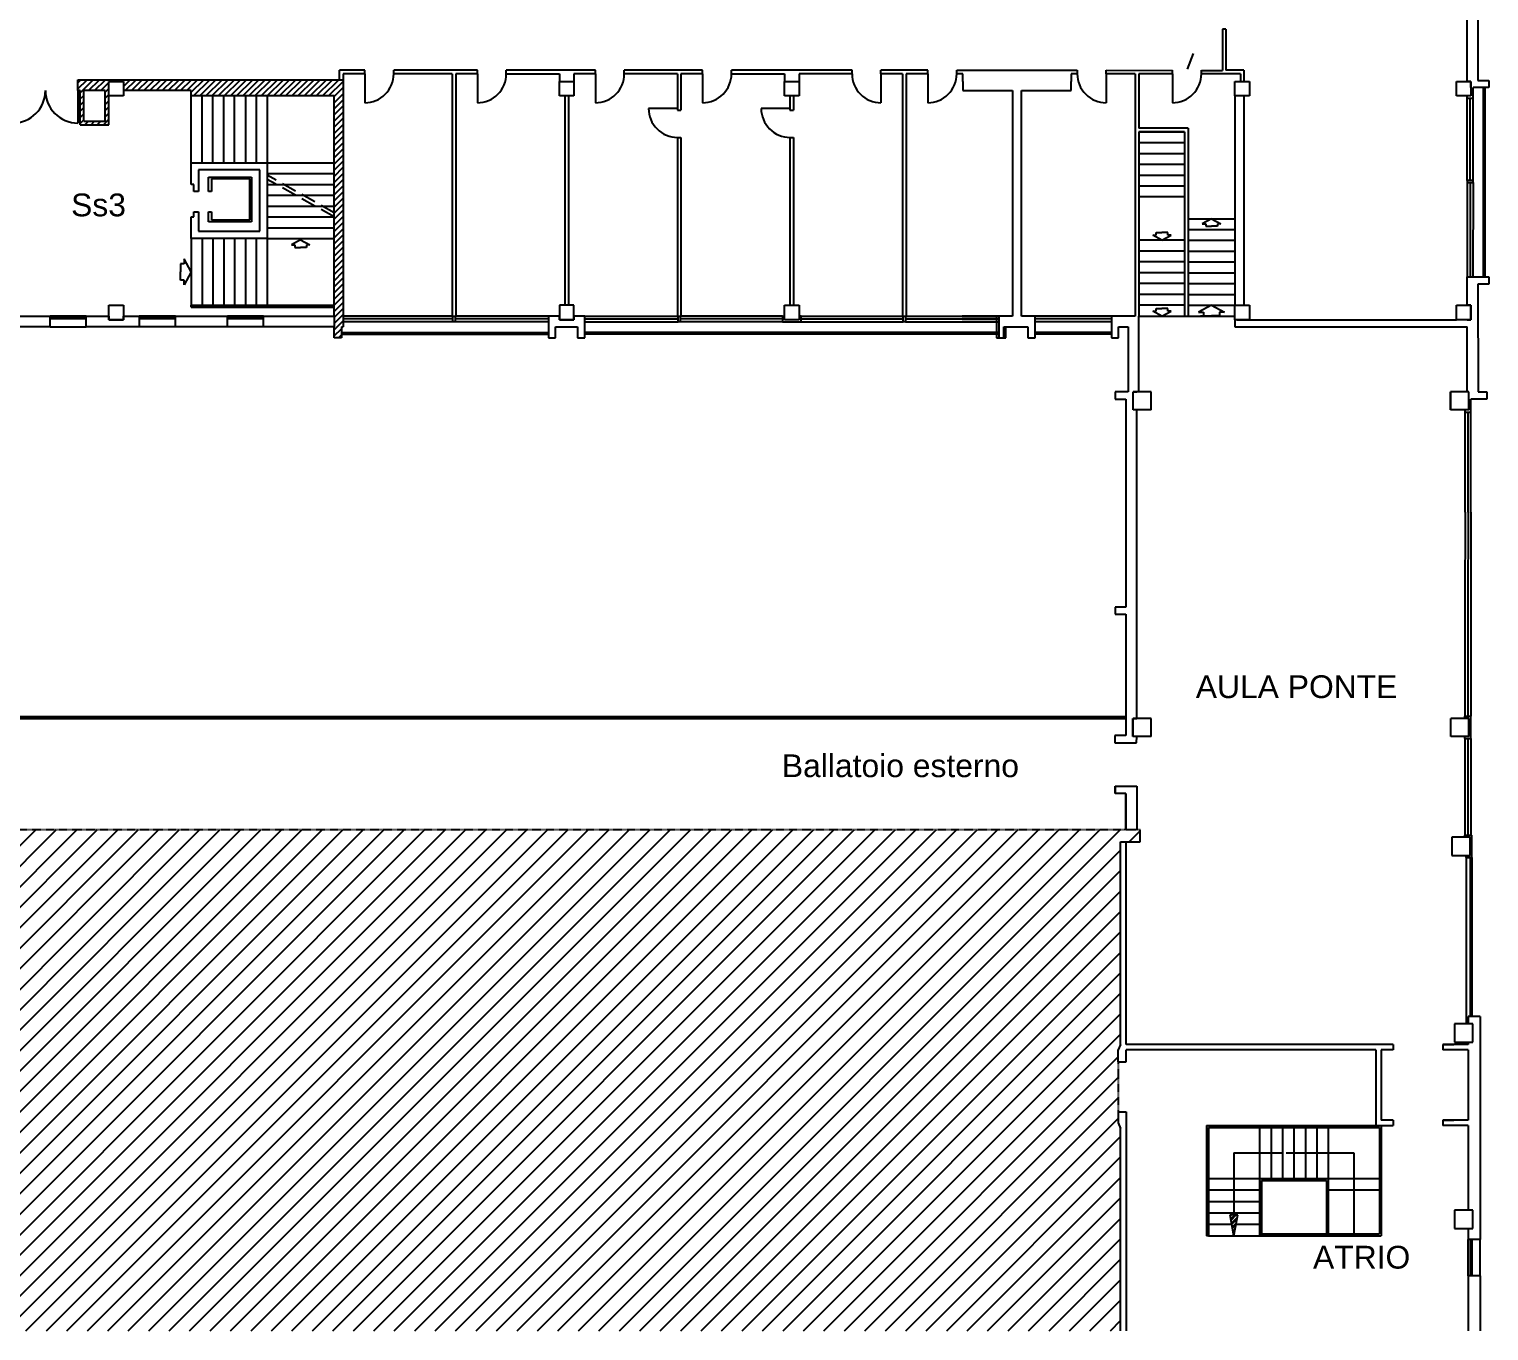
# Model space of a CAD drawing. Header units: millimetres. Extents: x 1723 to 2754, y 1557 to 2103.
# Drawn here: x 2433.2 to 2753.5, y 1576.3 to 1862 of the extents above; entities that cross this region are included whole.
import ezdxf

# ---------------------------------------------------------------- set-up
doc = ezdxf.new("R2010")
doc.units = ezdxf.units.MM
for name, pattern in [('CONTINUA', [0]), ('DASHED', [0.75, 0.5, -0.25]), ('TRATTEGGIATA2', [0.375, 0.25, -0.125])]:
    doc.linetypes.add(name, pattern=pattern)
for name, color, linetype in [('PROIEZIONI', 4, 'CONTINUA'), ('RETINI', 8, 'Continuous'), ('SEZIONI', 7, 'Continuous')]:
    doc.layers.add(name, color=color, linetype=linetype)
doc.styles.add('Arial', font='Arial.ttf')

# ---------------------------------------------------------------- blocks, each defined once
blk = doc.blocks.new('*X7')
at = {"color": 0}
for p, q in [((171475, 81142, 2900), (171502, 81169, 2900)), ((171488, 81067, 2900), (171590, 81169, 2900)), ((171495, 81029, 2900), (171634, 81169, 2900)), ((171508, 80954, 2900), (171663, 81109, 2900)), ((171515, 80917, 2900), (171653, 81055, 2900)), ((171528, 80841, 2900), (171633, 80947, 2900)), ((171534, 80804, 2900), (171623, 80893, 2900)), ((171548, 80729, 2900), (171604, 80785, 2900)), ((171554, 80691, 2900), (171594, 80731, 2900)), ((171567, 80616, 2900), (171574, 80622, 2900))]:
    blk.add_line(p, q, dxfattribs=at)

msp = doc.modelspace()

# ---------------------------------------------------------------- hatches: boundary and pattern name
at = {"layer": 'RETINI', "true_color": 0x9e004f}
h = msp.add_hatch(dxfattribs=at)
h.set_pattern_fill('ANSI31', color=234, scale=0.3)
h.set_pattern_definition([(45, (-291770.3688, 426021.0216), (-0.673519209, 0.673519209), [])])
h.paths.add_polyline_path([(2502.11, 1850.93), (2501.32, 1850.93), (2443.9, 1850.93), (2443.9, 1848.55), (2444.37, 1848.55), (2444.37, 1841.03), (2450.71, 1841.03), (2450.71, 1848.55), (2450.71, 1850.53), (2453.87, 1850.53), (2453.87, 1848.55), (2468.78, 1848.55), (2468.78, 1847.36), (2500.13, 1847.36), (2500.13, 1799.05), (2500.13, 1796.67), (2500.13, 1794.29), (2501.71, 1794.29), (2501.71, 1796.67), (2502.11, 1796.67), (2502.11, 1798.26)])
h.paths.add_polyline_path([(2449.91, 1841.82), (2445.16, 1841.82), (2445.16, 1848.55), (2449.91, 1848.55)], flags=16)
h.paths.add_polyline_path([(2429.16, 1848.55), (2429.64, 1848.55), (2429.64, 1850.93), (2427.98, 1850.93), (2427.18, 1850.93), (2427.18, 1799.05), (2427.98, 1799.05), (2427.98, 1841.03), (2429.16, 1841.03)])
at = {"layer": 'RETINI'}
h = msp.add_hatch(dxfattribs=at)
h.set_pattern_fill('ANSI31', color=256)
h.set_pattern_definition([(45, (-299990.0195, 428718.8004), (-2.24506403, 2.24506403), [])])
h.paths.add_polyline_path([(1723.19, 1686.26), (1723.19, 1576.33), (2672.71, 1576.33), (2672.71, 1620.75), (2672.21, 1621.95), (2672.21, 1624.41), (2672.21, 1635.35), (2672.21, 1638), (2672.71, 1639.2), (2672.71, 1683.69), (2676.97, 1683.69), (2676.97, 1686.26)])

# ---------------------------------------------------------------- linework, layer by layer
at = {"layer": 'PROIEZIONI'}
for p, q in [((2687.37, 1853.22), (2688.68, 1856.66)), ((2506.86, 1852.2), (2506.86, 1845.86)), ((2531.57, 1852.2), (2531.57, 1845.86)), ((2557.47, 1852.2), (2557.47, 1845.86)), ((2580.99, 1852.2), (2580.99, 1845.86)), ((2620.12, 1852.2), (2620.12, 1845.86)), ((2630.41, 1852.2), (2630.41, 1845.86)), ((2669.54, 1852.2), (2669.54, 1845.86)), ((2684.1, 1852.2), (2684.1, 1845.86)), ((2443.9, 1848.55), (2443.9, 1841.42)), ((2575.45, 1844.59), (2569.11, 1844.59)), ((2600.16, 1844.59), (2593.82, 1844.59)), ((2645.5, 1799.05), (2637.91, 1799.05)), ((2645.5, 1798.41), (2637.91, 1798.41)), ((2645.5, 1797.78), (2637.91, 1797.78)), ((2645.5, 1795.44), (2637.91, 1795.44)), ((2645.5, 1795.09), (2637.91, 1795.09)), ((2364.48, 1710.73), (2673.85, 1710.73)), ((2364.89, 1711.13), (2673.85, 1711.13)), ((2691.57, 1621.39), (2732.5, 1621.39)), ((2691.57, 1621.39), (2691.57, 1597.2)), ((2691.97, 1620.99), (2729.52, 1620.99)), ((2691.97, 1620.99), (2691.97, 1597.2)), ((2703.2, 1620.99), (2703.2, 1609.75)), ((2705.73, 1620.99), (2705.73, 1612.57)), ((2708.24, 1620.99), (2708.24, 1615.38)), ((2710.75, 1620.99), (2710.75, 1618.18)), ((2713.26, 1620.99), (2713.26, 1609.75)), ((2715.78, 1620.99), (2715.78, 1609.75)), ((2718.29, 1620.99), (2718.29, 1597.6)), ((2729.52, 1620.99), (2729.52, 1597.6)), ((2729.92, 1621.39), (2729.92, 1597.2)), ((2710.75, 1618.18), (2710.75, 1609.75)), ((2708.24, 1615.38), (2708.24, 1609.75)), ((2705.73, 1612.57), (2705.73, 1609.75)), ((2691.97, 1609.75), (2703.2, 1609.75)), ((2703.2, 1609.75), (2729.52, 1609.75)), ((2703.2, 1609.75), (2703.2, 1597.6)), ((2703.6, 1609.35), (2717.89, 1609.35)), ((2703.6, 1609.35), (2703.6, 1597.6)), ((2717.89, 1609.35), (2717.89, 1597.6)), ((2691.97, 1607.24), (2703.2, 1607.24)), ((2718.29, 1607.24), (2729.52, 1607.24)), ((2691.97, 1604.73), (2703.2, 1604.73)), ((2691.97, 1602.22), (2703.2, 1602.22)), ((2698.42, 1601.76), (2696.79, 1601.76)), ((2697.59, 1597.2), (2696.79, 1601.76)), ((2697.59, 1597.2), (2698.42, 1601.76)), ((2691.97, 1599.71), (2697.15, 1599.71)), ((2698.05, 1599.71), (2703.2, 1599.71)), ((2691.97, 1597.2), (2691.57, 1597.2)), ((2691.97, 1597.2), (2703.2, 1597.2)), ((2703.2, 1597.6), (2729.52, 1597.6)), ((2703.2, 1597.6), (2703.2, 1597.2)), ((2703.2, 1597.2), (2729.92, 1597.2)), ((2749.02, 1588.37), (2749.02, 1596.39)), ((2749.42, 1596.39), (2749.42, 1588.37)), ((2749.82, 1596.39), (2749.82, 1588.37)), ((2751.59, 1588.37), (2751.59, 1596.39))]:
    msp.add_line(p, q, dxfattribs=at)
at = {"layer": 'PROIEZIONI', "ltscale": 0.5}
for p, q in [((2752.37, 1807.63), (2752.37, 1849.19)), ((2752.72, 1807.63), (2752.72, 1849.19)), ((2468.78, 1832.71), (2468.78, 1847.36)), ((2471.15, 1832.71), (2471.15, 1847.36)), ((2473.53, 1832.71), (2473.53, 1847.36)), ((2475.9, 1832.71), (2475.9, 1847.36)), ((2478.28, 1832.71), (2478.28, 1847.36)), ((2480.66, 1847.36), (2480.66, 1832.71)), ((2483.03, 1847.36), (2483.03, 1832.71)), ((2485.41, 1847.36), (2485.41, 1832.71)), ((2748.79, 1828.84), (2748.79, 1846.89)), ((2749.42, 1828.84), (2749.42, 1846.89)), ((2750.06, 1828.84), (2750.06, 1846.89)), ((2686.72, 1837.07), (2676.72, 1837.07)), ((2485.41, 1832.71), (2500.13, 1832.71)), ((2686.72, 1834.69), (2676.72, 1834.69)), ((2686.72, 1832.32), (2676.72, 1832.32)), ((2472.58, 1829.54), (2482.01, 1829.54)), ((2472.58, 1826.37), (2472.58, 1829.54)), ((2473.21, 1829.15), (2473.21, 1826.37)), ((2481.61, 1829.15), (2473.21, 1829.15)), ((2481.61, 1820.14), (2481.61, 1829.15)), ((2482.01, 1829.54), (2482.01, 1819.75)), ((2485.41, 1830.33), (2500.13, 1830.33)), ((2686.72, 1829.94), (2676.72, 1829.94)), ((2473.21, 1826.37), (2472.58, 1826.37)), ((2485.41, 1827.96), (2500.13, 1827.96)), ((2686.72, 1827.56), (2676.72, 1827.56)), ((2748.79, 1828.37), (2748.76, 1807.63)), ((2749.42, 1828.37), (2749.4, 1807.63)), ((2750.06, 1828.37), (2750.03, 1807.63)), ((2485.41, 1825.58), (2500.13, 1825.58)), ((2485.41, 1823.21), (2500.13, 1823.21)), ((2686.72, 1825.19), (2676.72, 1825.19)), ((2472.58, 1821.94), (2473.21, 1821.94)), ((2472.58, 1819.75), (2472.58, 1821.94)), ((2482.01, 1819.75), (2472.58, 1819.75)), ((2473.21, 1821.94), (2473.21, 1820.14)), ((2473.21, 1820.14), (2481.61, 1820.14)), ((2485.41, 1820.83), (2500.13, 1820.83)), ((2687.51, 1820.43), (2697.81, 1820.43)), ((2692.66, 1820.43), (2690.64, 1819.33)), ((2692.66, 1820.43), (2694.68, 1819.33)), ((2485.41, 1818.45), (2500.13, 1818.45)), ((2681.77, 1815.68), (2679.75, 1816.79)), ((2680.49, 1817.36), (2681.77, 1817.36)), ((2683.05, 1817.36), (2681.77, 1817.36)), ((2681.77, 1815.68), (2683.79, 1816.79)), ((2687.51, 1818.06), (2697.81, 1818.06)), ((2690.64, 1819.33), (2691.38, 1819.33)), ((2691.38, 1819.33), (2691.38, 1818.76)), ((2691.38, 1818.76), (2692.66, 1818.76)), ((2693.94, 1818.76), (2692.66, 1818.76)), ((2693.94, 1819.33), (2693.94, 1818.76)), ((2694.68, 1819.33), (2693.94, 1819.33)), ((2468.78, 1816.08), (2468.78, 1801.42)), ((2471.15, 1816.08), (2471.15, 1801.42)), ((2473.53, 1816.08), (2473.53, 1801.42)), ((2475.9, 1816.08), (2475.9, 1801.42)), ((2478.28, 1816.08), (2478.28, 1801.42)), ((2480.66, 1816.08), (2480.66, 1801.42)), ((2483.03, 1816.08), (2483.03, 1801.42)), ((2485.41, 1816.08), (2485.41, 1801.42)), ((2485.41, 1816.08), (2500.13, 1816.08)), ((2686.72, 1815.68), (2676.72, 1815.68)), ((2686.72, 1813.31), (2676.72, 1813.31)), ((2687.51, 1815.68), (2697.81, 1815.68)), ((2687.51, 1813.3), (2697.81, 1813.3)), ((2686.72, 1810.93), (2676.72, 1810.93)), ((2687.51, 1810.93), (2697.81, 1810.93)), ((2686.72, 1808.56), (2676.72, 1808.56)), ((2687.51, 1808.55), (2697.81, 1808.55)), ((2686.72, 1806.18), (2676.72, 1806.18)), ((2686.72, 1803.8), (2676.72, 1803.8)), ((2687.51, 1806.18), (2697.81, 1806.18)), ((2687.51, 1803.8), (2697.81, 1803.8)), ((2468.78, 1801.42), (2500.13, 1801.42)), ((2468.78, 1801.03), (2468.78, 1801.42)), ((2468.78, 1801.03), (2500.13, 1801.03)), ((2686.72, 1801.43), (2676.72, 1801.43)), ((2681.77, 1799.05), (2679.75, 1800.15)), ((2680.49, 1800.73), (2681.77, 1800.73)), ((2683.05, 1800.73), (2681.77, 1800.73)), ((2681.77, 1799.05), (2683.79, 1800.15)), ((2687.51, 1801.42), (2697.81, 1801.42)), ((2692.66, 1801.42), (2689.84, 1799.88)), ((2692.66, 1801.42), (2695.49, 1799.88)), ((2445.73, 1799.05), (2437.81, 1799.05)), ((2445.73, 1798.73), (2437.81, 1798.73)), ((2445.73, 1798.41), (2437.81, 1798.41)), ((2465.29, 1799.05), (2457.37, 1799.05)), ((2465.29, 1798.73), (2457.37, 1798.73)), ((2465.29, 1798.41), (2457.37, 1798.41)), ((2484.64, 1799.05), (2476.72, 1799.05)), ((2484.64, 1798.73), (2476.72, 1798.73)), ((2484.64, 1798.41), (2476.72, 1798.41)), ((2526.18, 1799.05), (2502.11, 1799.05)), ((2526.18, 1798.41), (2502.11, 1798.41)), ((2526.18, 1797.78), (2502.11, 1797.78)), ((2547.13, 1799.05), (2526.66, 1799.05)), ((2547.13, 1798.41), (2526.66, 1798.41)), ((2547.13, 1797.78), (2526.66, 1797.78)), ((2555.13, 1799.05), (2575.61, 1799.05)), ((2555.13, 1798.41), (2575.61, 1798.41)), ((2555.13, 1797.78), (2575.61, 1797.78)), ((2598.49, 1799.05), (2576.08, 1799.05)), ((2598.49, 1798.41), (2576.08, 1798.41)), ((2598.49, 1797.78), (2576.08, 1797.78)), ((2602.61, 1799.05), (2625.03, 1799.05)), ((2602.61, 1798.41), (2625.03, 1798.41)), ((2602.61, 1797.78), (2625.03, 1797.78)), ((2625.5, 1799.05), (2645.97, 1799.05)), ((2625.5, 1798.41), (2645.97, 1798.41)), ((2625.5, 1797.78), (2645.97, 1797.78)), ((2670.68, 1799.05), (2653.97, 1799.05)), ((2670.68, 1798.41), (2653.97, 1798.41)), ((2670.68, 1797.78), (2653.97, 1797.78)), ((2676.72, 1799.05), (2686.72, 1799.05)), ((2687.51, 1799.05), (2697.81, 1799.05)), ((2689.84, 1799.88), (2690.87, 1799.88)), ((2690.22, 1799.08), (2693.56, 1799.08)), ((2690.87, 1799.88), (2690.87, 1799.08)), ((2690.87, 1799.08), (2692.66, 1799.08)), ((2694.45, 1799.08), (2692.66, 1799.08)), ((2694.45, 1799.88), (2694.45, 1799.08)), ((2695.49, 1799.88), (2694.45, 1799.88)), ((2437.81, 1796.68), (2445.73, 1796.68)), ((2465.29, 1796.68), (2457.37, 1796.68)), ((2484.64, 1796.68), (2476.72, 1796.68)), ((2501.71, 1795.44), (2547.13, 1795.44)), ((2501.71, 1795.09), (2547.13, 1795.09)), ((2645.97, 1795.44), (2555.13, 1795.44)), ((2645.97, 1795.09), (2555.13, 1795.09)), ((2670.68, 1795.44), (2653.97, 1795.44)), ((2670.68, 1795.09), (2653.97, 1795.09)), ((2748.32, 1756.01), (2748.32, 1777.98)), ((2748.95, 1756.01), (2748.95, 1777.98)), ((2749.59, 1756.01), (2749.59, 1777.98)), ((2748.32, 1756.01), (2748.29, 1735.27)), ((2748.95, 1756.01), (2748.93, 1735.27)), ((2749.59, 1756.01), (2749.56, 1735.27)), ((2748.29, 1735.27), (2748.29, 1711.21)), ((2748.93, 1735.27), (2748.93, 1711.21)), ((2749.56, 1735.27), (2749.56, 1711.21)), ((2748.29, 1706.3), (2748.29, 1685.13)), ((2748.93, 1706.3), (2748.93, 1685.13)), ((2749.56, 1706.3), (2749.56, 1685.13)), ((2748.56, 1680.22), (2748.56, 1643.73)), ((2749.42, 1680.22), (2749.42, 1645.34)), ((2749.42, 1680.22), (2749.42, 1645.34)), ((2749.42, 1680.22), (2749.42, 1645.34)), ((2749.82, 1680.22), (2749.82, 1645.34)), ((2749.82, 1680.22), (2749.82, 1645.34)), ((2749.82, 1680.22), (2749.82, 1645.34)), ((2749.82, 1673.42), (2749.42, 1673.42)), ((2749.82, 1673.42), (2749.42, 1673.42)), ((2749.82, 1673.42), (2749.42, 1673.42)), ((2749.82, 1667.8), (2749.42, 1667.8)), ((2749.82, 1667.8), (2749.42, 1667.8)), ((2749.82, 1667.8), (2749.42, 1667.8))]:
    msp.add_line(p, q, dxfattribs=at)
at = {"layer": 'PROIEZIONI', "color": 143, "linetype": 'TRATTEGGIATA2', "ltscale": 13}
for p, q in [((2500.13, 1821.74), (2485.41, 1829.98)), ((2500.13, 1820.83), (2485.41, 1829.06)), ((2492.77, 1815.8), (2490.75, 1814.7)), ((2490.75, 1814.7), (2491.49, 1814.7)), ((2491.49, 1814.7), (2491.49, 1814.12)), ((2491.49, 1814.12), (2492.77, 1814.12)), ((2492.77, 1815.8), (2494.79, 1814.7)), ((2494.05, 1814.12), (2492.77, 1814.12)), ((2494.05, 1814.7), (2494.05, 1814.12)), ((2494.79, 1814.7), (2494.05, 1814.7)), ((2467.19, 1810.55), (2466.39, 1810.55)), ((2466.39, 1810.55), (2466.39, 1808.76)), ((2468.73, 1808.76), (2467.19, 1811.58)), ((2467.19, 1811.58), (2467.19, 1810.55)), ((2466.39, 1806.96), (2466.39, 1808.76)), ((2467.19, 1806.96), (2466.39, 1806.96)), ((2468.73, 1808.76), (2467.19, 1805.93)), ((2467.19, 1805.93), (2467.19, 1806.96))]:
    msp.add_line(p, q, dxfattribs=at)
at = {"layer": 'PROIEZIONI', "linetype": 'DASHED', "ltscale": 400000}
for p, q in [((2697.59, 1615.37), (2708.23, 1615.37)), ((2697.59, 1615.37), (2697.59, 1601.76)), ((2709.02, 1615.37), (2723.9, 1615.37)), ((2723.9, 1615.37), (2723.9, 1597.6))]:
    msp.add_line(p, q, dxfattribs=at)
at = {"layer": 'PROIEZIONI'}
for centre, radius, start, end in [((2506.87, 1852.2), 6.32, 269.8816, 0), ((2531.58, 1852.2), 6.32, 269.8816, 0), ((2557.48, 1852.2), 6.32, 269.8816, 0), ((2581, 1852.2), 6.32, 269.8816, 0), ((2620.1, 1852.2), 6.32, 180, 270.1184), ((2630.42, 1852.2), 6.32, 269.8816, 0), ((2669.52, 1852.2), 6.32, 180, 270.1184), ((2684.11, 1852.2), 6.32, 269.8816, 0), ((2429.64, 1848.55), 7.13, 270, 0), ((2443.9, 1848.55), 7.13, 180, 270), ((2575.45, 1844.58), 6.32, 179.8816, 270), ((2600.16, 1844.58), 6.32, 179.8816, 270)]:
    msp.add_arc(centre, radius, start, end, dxfattribs=at)
at = {"layer": 'RETINI'}
for p, q in [((2501.32, 1850.93), (2502.11, 1850.93)), ((2500.13, 1799.05), (2500.13, 1796.67))]:
    msp.add_line(p, q, dxfattribs=at)
at = {"layer": 'SEZIONI', "ltscale": 0.5}
for p, q in [((2751.14, 1901.27), (2751.11, 1850.77)), ((2748.74, 1850.53), (2748.75, 1873.11)), ((2695.05, 1862.02), (2695.05, 1852.98)), ((2695.84, 1862.02), (2695.05, 1862.02)), ((2695.84, 1862.02), (2695.84, 1852.99)), ((2506.86, 1852.99), (2501.32, 1852.99)), ((2501.32, 1850.93), (2501.32, 1852.99)), ((2502.11, 1852.2), (2502.11, 1798.26)), ((2506.86, 1852.2), (2502.11, 1852.2)), ((2506.86, 1852.2), (2506.86, 1852.99)), ((2513.2, 1852.2), (2513.2, 1852.99)), ((2531.57, 1852.99), (2513.2, 1852.99)), ((2526.03, 1852.2), (2513.2, 1852.2)), ((2526.03, 1852.2), (2526.03, 1799.05)), ((2526.82, 1852.2), (2526.82, 1799.05)), ((2531.57, 1852.2), (2526.82, 1852.2)), ((2531.57, 1852.2), (2531.57, 1852.99)), ((2557.47, 1852.99), (2537.91, 1852.99)), ((2537.91, 1852.2), (2537.91, 1852.99)), ((2537.91, 1852.2), (2549.55, 1852.2)), ((2549.55, 1852.2), (2549.55, 1850.53)), ((2557.47, 1852.2), (2552.72, 1852.2)), ((2552.72, 1852.2), (2552.72, 1850.53)), ((2557.47, 1852.2), (2557.47, 1852.99)), ((2580.99, 1852.99), (2563.8, 1852.99)), ((2563.8, 1852.2), (2563.8, 1852.99)), ((2575.45, 1852.2), (2563.8, 1852.2)), ((2575.45, 1852.2), (2575.45, 1844.28)), ((2580.99, 1852.2), (2576.24, 1852.2)), ((2576.24, 1852.2), (2576.24, 1844.28)), ((2580.99, 1852.2), (2580.99, 1852.99)), ((2613.78, 1852.99), (2587.33, 1852.99)), ((2587.33, 1852.2), (2587.33, 1852.99)), ((2587.33, 1852.2), (2598.97, 1852.2)), ((2598.97, 1852.2), (2598.97, 1850.53)), ((2613.78, 1852.2), (2602.14, 1852.2)), ((2602.14, 1852.2), (2602.14, 1850.53)), ((2613.78, 1852.2), (2613.78, 1852.99)), ((2630.41, 1852.99), (2620.12, 1852.99)), ((2620.12, 1852.2), (2620.12, 1852.99)), ((2624.87, 1852.2), (2620.12, 1852.2)), ((2624.87, 1852.2), (2624.87, 1799.05)), ((2624.87, 1852.2), (2624.87, 1824.44)), ((2625.66, 1852.2), (2625.66, 1799.05)), ((2630.41, 1852.2), (2625.66, 1852.2)), ((2630.41, 1852.2), (2630.41, 1852.99)), ((2636.75, 1852.99), (2663.2, 1852.99)), ((2636.75, 1852.2), (2636.75, 1852.99)), ((2638.09, 1852.2), (2636.75, 1852.2)), ((2638.09, 1850.53), (2638.09, 1852.2)), ((2663.2, 1852.2), (2661.85, 1852.2)), ((2661.85, 1852.2), (2661.85, 1850.53)), ((2663.2, 1852.99), (2663.2, 1852.2)), ((2669.54, 1852.99), (2684.1, 1852.98)), ((2669.54, 1852.2), (2669.54, 1852.99)), ((2675.92, 1852.2), (2669.54, 1852.2)), ((2675.92, 1852.2), (2675.92, 1799.05)), ((2684.1, 1852.2), (2676.72, 1852.2)), ((2676.72, 1852.2), (2676.72, 1840.32)), ((2684.1, 1852.2), (2684.1, 1852.99)), ((2690.43, 1852.2), (2690.43, 1852.99)), ((2690.43, 1852.98), (2695.05, 1852.98)), ((2695.05, 1852.2), (2690.43, 1852.2)), ((2699, 1852.2), (2695.05, 1852.2)), ((2699.79, 1852.99), (2695.84, 1852.99)), ((2699, 1852.2), (2699, 1850.53)), ((2699.79, 1852.99), (2699.79, 1850.53)), ((2443.9, 1850.93), (2501.32, 1850.93)), ((2443.9, 1848.55), (2443.9, 1850.93)), ((2444.37, 1848.55), (2443.9, 1848.55)), ((2444.37, 1841.03), (2444.37, 1848.55)), ((2449.91, 1848.55), (2445.16, 1848.55)), ((2445.16, 1841.82), (2445.16, 1848.55)), ((2449.91, 1841.82), (2449.91, 1848.55)), ((2450.71, 1850.53), (2453.87, 1850.53)), ((2450.71, 1847.36), (2450.71, 1850.53)), ((2450.71, 1841.03), (2450.71, 1848.55)), ((2453.87, 1850.53), (2453.87, 1847.36)), ((2468.78, 1848.55), (2453.87, 1848.55)), ((2468.78, 1847.36), (2468.78, 1848.55)), ((2549.55, 1850.53), (2552.72, 1850.53)), ((2549.55, 1847.36), (2549.55, 1850.53)), ((2552.72, 1850.53), (2552.72, 1847.36)), ((2598.97, 1850.53), (2602.14, 1850.53)), ((2598.97, 1847.36), (2598.97, 1850.53)), ((2602.14, 1850.53), (2602.14, 1847.36)), ((2638.09, 1850.53), (2638.09, 1848.55)), ((2638.09, 1848.55), (2648.98, 1848.55)), ((2648.98, 1848.55), (2648.98, 1799.05)), ((2650.96, 1799.05), (2650.96, 1848.55)), ((2650.96, 1848.55), (2661.85, 1848.55)), ((2661.85, 1848.55), (2661.85, 1850.53)), ((2697.81, 1850.53), (2700.98, 1850.53)), ((2697.81, 1847.36), (2697.81, 1850.53)), ((2700.98, 1850.53), (2700.98, 1847.36)), ((2746.41, 1850.53), (2749.58, 1850.53)), ((2746.41, 1847.36), (2746.41, 1850.53)), ((2749.58, 1850.53), (2748.74, 1850.53)), ((2749.58, 1850.53), (2749.58, 1847.36)), ((2749.58, 1849.19), (2749.58, 1850.53)), ((2753.49, 1849.19), (2750.06, 1849.19)), ((2751.11, 1850.77), (2753.49, 1850.77)), ((2753.49, 1850.77), (2753.49, 1849.19)), ((2453.87, 1847.36), (2450.71, 1847.36)), ((2500.13, 1847.36), (2468.78, 1847.36)), ((2500.13, 1799.05), (2500.13, 1847.36)), ((2552.72, 1847.36), (2549.55, 1847.36)), ((2550.74, 1847.36), (2550.74, 1801.42)), ((2551.53, 1847.36), (2551.53, 1801.42)), ((2602.14, 1847.36), (2598.97, 1847.36)), ((2600.16, 1847.36), (2600.16, 1844.28)), ((2600.95, 1847.36), (2600.95, 1844.28)), ((2697.81, 1847.36), (2697.81, 1801.42)), ((2700.98, 1847.36), (2697.81, 1847.36)), ((2699.79, 1847.36), (2699.79, 1801.42)), ((2749.58, 1847.36), (2746.41, 1847.36)), ((2445.16, 1841.82), (2449.91, 1841.82)), ((2575.45, 1844.28), (2576.24, 1844.28)), ((2600.16, 1844.28), (2600.95, 1844.28)), ((2444.37, 1841.03), (2450.71, 1841.03)), ((2687.51, 1840.32), (2676.72, 1840.32)), ((2676.72, 1839.52), (2676.72, 1799.05)), ((2686.72, 1839.52), (2676.72, 1839.52)), ((2686.72, 1839.44), (2676.72, 1839.44)), ((2686.72, 1839.52), (2686.72, 1799.05)), ((2687.51, 1840.32), (2687.51, 1799.05)), ((2575.45, 1838.26), (2575.45, 1799.05)), ((2575.45, 1838.26), (2576.24, 1838.26)), ((2576.24, 1838.26), (2576.24, 1799.05)), ((2600.16, 1838.26), (2600.16, 1801.42)), ((2600.16, 1838.26), (2600.95, 1838.26)), ((2600.95, 1838.26), (2600.95, 1801.42)), ((2468.78, 1832.71), (2485.41, 1832.71)), ((2468.78, 1827.96), (2468.78, 1832.71)), ((2485.41, 1832.71), (2485.41, 1816.08)), ((2483.82, 1831.13), (2470.36, 1831.13)), ((2470.36, 1831.13), (2470.36, 1827.96)), ((2483.82, 1817.66), (2483.82, 1831.13)), ((2469.33, 1827.96), (2468.78, 1827.96)), ((2469.33, 1826.37), (2469.33, 1827.96)), ((2470.36, 1826.37), (2469.33, 1826.37)), ((2470.36, 1827.96), (2470.36, 1826.37)), ((2468.78, 1816.08), (2468.78, 1820.83)), ((2468.78, 1820.83), (2469.33, 1820.83)), ((2469.33, 1821.94), (2470.36, 1821.94)), ((2469.33, 1820.83), (2469.33, 1821.94)), ((2470.36, 1821.94), (2470.36, 1820.83)), ((2470.36, 1820.83), (2470.36, 1817.66)), ((2470.36, 1817.66), (2483.82, 1817.66)), ((2679.75, 1816.79), (2680.49, 1816.79)), ((2680.49, 1816.79), (2680.49, 1817.36)), ((2683.05, 1816.79), (2683.05, 1817.36)), ((2683.79, 1816.79), (2683.05, 1816.79)), ((2485.41, 1816.08), (2468.78, 1816.08)), ((2748.77, 1801.42), (2748.77, 1807.63)), ((2748.77, 1807.63), (2753.51, 1807.63)), ((2753.51, 1807.63), (2753.51, 1806.04)), ((2751.14, 1806.04), (2751.16, 1782.39)), ((2753.51, 1806.04), (2751.14, 1806.04)), ((2450.71, 1801.42), (2453.87, 1801.42)), ((2450.71, 1798.26), (2450.71, 1801.42)), ((2453.87, 1801.42), (2453.87, 1798.26)), ((2552.72, 1801.42), (2549.55, 1801.42)), ((2549.55, 1801.42), (2549.55, 1798.26)), ((2552.72, 1798.26), (2552.72, 1801.42)), ((2598.97, 1801.42), (2602.14, 1801.42)), ((2598.97, 1798.26), (2598.97, 1801.42)), ((2602.14, 1801.42), (2602.14, 1798.26)), ((2679.75, 1800.15), (2680.49, 1800.15)), ((2680.49, 1800.15), (2680.49, 1800.73)), ((2683.05, 1800.15), (2683.05, 1800.73)), ((2683.79, 1800.15), (2683.05, 1800.15)), ((2697.81, 1801.42), (2700.98, 1801.42)), ((2697.81, 1798.26), (2697.81, 1801.42)), ((2698.68, 1801.42), (2698.68, 1801.42)), ((2700.98, 1801.42), (2700.98, 1798.26)), ((2746.41, 1801.42), (2749.58, 1801.42)), ((2746.41, 1798.26), (2746.41, 1801.42)), ((2749.58, 1801.42), (2748.77, 1801.42)), ((2749.58, 1801.42), (2749.58, 1798.26)), ((2749.58, 1798.26), (2749.58, 1801.42)), ((2427.98, 1799.05), (2437.81, 1799.05)), ((2437.81, 1796.68), (2437.81, 1799.05)), ((2445.73, 1799.05), (2450.71, 1799.05)), ((2445.73, 1796.68), (2445.73, 1799.05)), ((2450.71, 1799.05), (2450.71, 1798.26)), ((2453.87, 1798.26), (2450.71, 1798.26)), ((2450.71, 1798.26), (2453.87, 1798.26)), ((2453.87, 1798.26), (2453.87, 1799.05)), ((2453.87, 1799.05), (2457.37, 1799.05)), ((2457.37, 1799.05), (2457.37, 1796.68)), ((2465.29, 1799.05), (2476.72, 1799.05)), ((2465.29, 1796.68), (2465.29, 1799.05)), ((2476.72, 1796.68), (2476.72, 1799.05)), ((2484.64, 1799.05), (2500.13, 1799.05)), ((2484.64, 1796.68), (2484.64, 1799.05)), ((2502.11, 1798.26), (2502.11, 1796.67)), ((2547.13, 1799.05), (2547.13, 1794.3)), ((2549.55, 1799.05), (2547.13, 1799.05)), ((2549.55, 1798.26), (2549.55, 1799.05)), ((2549.55, 1798.26), (2552.72, 1798.26)), ((2552.72, 1798.26), (2549.55, 1798.26)), ((2555.13, 1799.05), (2552.72, 1799.05)), ((2552.72, 1799.05), (2552.72, 1798.26)), ((2555.13, 1794.3), (2555.13, 1799.05)), ((2598.49, 1799.05), (2598.97, 1799.05)), ((2598.49, 1799.05), (2598.49, 1797.78)), ((2598.49, 1797.78), (2602.61, 1797.78)), ((2602.14, 1798.26), (2598.97, 1798.26)), ((2602.61, 1799.05), (2602.14, 1799.05)), ((2602.61, 1797.78), (2602.61, 1799.05)), ((2645.97, 1799.05), (2645.97, 1794.3)), ((2648.98, 1799.05), (2645.97, 1799.05)), ((2653.97, 1799.05), (2650.96, 1799.05)), ((2653.97, 1794.3), (2653.97, 1799.05)), ((2675.92, 1799.05), (2670.68, 1799.05)), ((2670.68, 1799.05), (2670.68, 1794.3)), ((2700.98, 1798.26), (2697.81, 1798.26)), ((2697.81, 1798.26), (2697.81, 1796.68)), ((2698.22, 1798.26), (2746.41, 1798.26)), ((2749.58, 1798.26), (2746.41, 1798.26)), ((2748.77, 1798.26), (2749.58, 1798.26)), ((2437.81, 1796.68), (2426.28, 1796.68)), ((2457.37, 1796.68), (2445.73, 1796.68)), ((2476.72, 1796.68), (2465.29, 1796.68)), ((2500.13, 1796.67), (2484.64, 1796.68)), ((2500.13, 1794.29), (2500.13, 1796.67)), ((2501.71, 1794.29), (2500.13, 1794.29)), ((2501.71, 1796.67), (2501.71, 1794.29)), ((2547.13, 1794.3), (2548.72, 1794.3)), ((2548.72, 1796.67), (2553.55, 1796.67)), ((2548.72, 1794.3), (2548.72, 1796.67)), ((2553.55, 1796.67), (2553.55, 1794.3)), ((2553.55, 1794.3), (2555.13, 1794.3)), ((2645.97, 1794.3), (2647.56, 1794.3)), ((2647.56, 1794.3), (2647.56, 1796.67)), ((2647.56, 1796.67), (2652.39, 1796.67)), ((2652.39, 1796.67), (2652.39, 1794.3)), ((2652.39, 1794.3), (2653.97, 1794.3)), ((2670.68, 1794.3), (2672.27, 1794.3)), ((2672.27, 1796.67), (2674.34, 1796.68)), ((2672.27, 1794.3), (2672.27, 1796.67)), ((2674.34, 1796.68), (2674.34, 1782.42)), ((2697.81, 1796.68), (2748.79, 1796.68)), ((2748.78, 1782.42), (2748.77, 1796.68)), ((2749.1, 1782.42), (2745.14, 1782.42)), ((2745.14, 1778.46), (2745.14, 1782.42)), ((2749.11, 1782.42), (2745.15, 1782.42)), ((2745.15, 1778.46), (2745.15, 1782.42)), ((2749.1, 1782.42), (2748.3, 1782.42)), ((2749.11, 1782.42), (2748.31, 1782.42)), ((2749.1, 1778.46), (2749.1, 1782.42)), ((2749.1, 1780.81), (2749.1, 1782.42)), ((2749.11, 1778.46), (2749.11, 1782.42)), ((2749.11, 1780.8), (2749.11, 1782.42)), ((2751.16, 1782.39), (2753.06, 1782.39)), ((2751.16, 1782.39), (2753.06, 1782.39)), ((2753.06, 1782.39), (2753.06, 1780.8)), ((2753.06, 1782.39), (2753.06, 1780.81)), ((2749.1, 1778.46), (2745.14, 1778.46)), ((2749.11, 1778.46), (2745.15, 1778.46)), ((2753.06, 1780.81), (2749.59, 1780.81)), ((2753.06, 1780.8), (2749.59, 1780.8)), ((2749.82, 1679.04), (2749.42, 1679.04)), ((2749.82, 1679.04), (2749.42, 1679.04)), ((2749.82, 1679.04), (2749.42, 1679.04))]:
    msp.add_line(p, q, dxfattribs=at)
at = {"layer": 'SEZIONI', "color": 0}
for p, q in [((2750.06, 1846.89), (2750.06, 1849.19)), ((2748.79, 1846.89), (2748.79, 1847.36)), ((2748.79, 1846.89), (2750.06, 1846.89)), ((2748.79, 1828.84), (2748.79, 1828.37)), ((2750.06, 1828.84), (2748.79, 1828.84)), ((2748.79, 1828.37), (2750.06, 1828.37)), ((2750.06, 1828.37), (2750.06, 1828.84)), ((2686.72, 1799.05), (2687.51, 1799.05)), ((2501.71, 1796.67), (2502.11, 1796.67)), ((2748.32, 1777.98), (2748.32, 1778.46)), ((2748.32, 1777.98), (2749.59, 1777.98)), ((2749.59, 1777.98), (2749.59, 1780.81)), ((2748.29, 1710.74), (2748.29, 1711.21)), ((2748.29, 1711.21), (2749.56, 1711.21)), ((2749.56, 1706.3), (2749.56, 1711.21)), ((2748.29, 1706.3), (2748.29, 1706.78)), ((2748.29, 1706.3), (2749.56, 1706.3)), ((2748.29, 1684.65), (2748.29, 1685.13)), ((2748.29, 1685.13), (2749.82, 1685.13)), ((2749.82, 1680.22), (2749.82, 1685.13)), ((2748.55, 1680.22), (2748.55, 1680.64)), ((2748.55, 1680.22), (2749.82, 1680.22)), ((2672.71, 1639.2), (2672.21, 1638)), ((2672.21, 1621.95), (2672.71, 1620.75))]:
    msp.add_line(p, q, dxfattribs=at)
at = {"layer": 'SEZIONI'}
for p, q in [((2648.51, 1799.05), (2645.5, 1799.05)), ((2645.5, 1799.05), (2645.5, 1794.3)), ((2676.72, 1782.42), (2676.72, 1799.05)), ((2645.5, 1794.3), (2647.08, 1794.3)), ((2647.08, 1794.3), (2647.08, 1796.67)), ((2647.08, 1796.67), (2651.92, 1796.67)), ((2673.87, 1782.42), (2671.49, 1782.42)), ((2671.49, 1782.42), (2671.49, 1780.84)), ((2674.34, 1782.42), (2671.49, 1782.42)), ((2671.49, 1782.42), (2671.49, 1780.84)), ((2675.45, 1778.46), (2675.45, 1782.42)), ((2675.45, 1780.84), (2675.45, 1782.42)), ((2679.41, 1782.42), (2675.45, 1782.42)), ((2675.45, 1782.42), (2676.24, 1782.42)), ((2675.45, 1778.46), (2675.45, 1782.42)), ((2675.45, 1780.84), (2675.45, 1782.42)), ((2679.41, 1782.42), (2675.45, 1782.42)), ((2675.45, 1782.42), (2676.24, 1782.42)), ((2679.41, 1778.46), (2679.41, 1782.42)), ((2679.41, 1778.46), (2679.41, 1782.42)), ((2671.49, 1780.84), (2673.87, 1780.84)), ((2671.49, 1780.84), (2673.86, 1780.84)), ((2673.86, 1780.84), (2673.86, 1735.19)), ((2679.41, 1778.46), (2675.45, 1778.46)), ((2679.41, 1778.46), (2675.45, 1778.46)), ((2676.24, 1735.19), (2676.24, 1778.46)), ((2671.49, 1735.19), (2671.49, 1733.6)), ((2673.87, 1735.19), (2671.49, 1735.19)), ((2671.49, 1733.6), (2673.87, 1733.6)), ((2673.86, 1733.6), (2673.85, 1706.98)), ((2673.87, 1733.6), (2673.85, 1706.98)), ((2676.24, 1710.74), (2676.24, 1735.19)), ((2676.24, 1735.19), (2676.24, 1735.19)), ((2675.43, 1706.78), (2675.43, 1710.74)), ((2675.43, 1710.74), (2676.24, 1710.74)), ((2675.45, 1706.78), (2675.45, 1710.74)), ((2679.41, 1710.74), (2675.45, 1710.74)), ((2679.41, 1706.78), (2679.41, 1710.74)), ((2745.15, 1706.78), (2745.15, 1710.74)), ((2749.11, 1710.74), (2745.15, 1710.74)), ((2749.11, 1706.78), (2749.11, 1710.74)), ((2673.85, 1706.98), (2671.48, 1706.98)), ((2671.48, 1706.98), (2671.48, 1705.39)), ((2671.48, 1705.39), (2676.23, 1705.39)), ((2676.24, 1706.78), (2675.43, 1706.78)), ((2679.41, 1706.78), (2675.45, 1706.78)), ((2676.23, 1705.39), (2676.24, 1706.78)), ((2749.11, 1706.78), (2745.15, 1706.78)), ((2671.52, 1695.89), (2671.52, 1694.3)), ((2671.52, 1694.3), (2671.52, 1695.89)), ((2671.52, 1694.3), (2671.52, 1695.89)), ((2671.52, 1695.89), (2676.26, 1695.89)), ((2676.26, 1695.89), (2676.26, 1686.26)), ((2673.89, 1694.3), (2671.52, 1694.3)), ((2673.88, 1694.3), (2673.89, 1686.26)), ((2673.89, 1686.26), (2673.89, 1694.3)), ((2676.97, 1683.69), (2676.97, 1686.26)), ((2672.71, 1639.2), (2672.71, 1683.69)), ((2672.71, 1683.69), (2676.97, 1683.69)), ((2673.92, 1639.2), (2673.92, 1683.69)), ((2745.41, 1684.65), (2745.41, 1680.64)), ((2749.42, 1684.65), (2745.41, 1684.65)), ((2745.41, 1684.65), (2745.41, 1680.64)), ((2749.42, 1684.65), (2745.41, 1684.65)), ((2745.41, 1684.65), (2745.41, 1680.64)), ((2749.42, 1684.65), (2745.41, 1684.65)), ((2749.42, 1680.64), (2749.42, 1684.65)), ((2749.42, 1680.64), (2749.42, 1684.65)), ((2749.42, 1680.64), (2749.42, 1684.65)), ((2745.41, 1680.64), (2749.42, 1680.64)), ((2745.41, 1680.64), (2749.42, 1680.64)), ((2745.41, 1680.64), (2749.42, 1680.64)), ((2745.97, 1643.73), (2745.97, 1639.72)), ((2749.98, 1643.73), (2745.97, 1643.73)), ((2745.97, 1643.73), (2745.97, 1639.72)), ((2749.98, 1643.73), (2745.97, 1643.73)), ((2745.97, 1643.73), (2745.97, 1639.72)), ((2749.98, 1643.73), (2745.97, 1643.73)), ((2749.02, 1645.34), (2749.02, 1643.73)), ((2751.59, 1645.34), (2749.02, 1645.34)), ((2749.02, 1645.34), (2749.02, 1643.73)), ((2751.59, 1645.34), (2749.02, 1645.34)), ((2749.02, 1645.34), (2749.02, 1643.73)), ((2751.59, 1645.34), (2749.02, 1645.34)), ((2749.98, 1639.72), (2749.98, 1643.73)), ((2749.98, 1639.72), (2749.98, 1643.73)), ((2749.98, 1639.72), (2749.98, 1643.73)), ((2751.59, 1645.34), (2751.59, 1596.39)), ((2672.21, 1635.35), (2672.21, 1638)), ((2732.51, 1639.2), (2673.92, 1639.2)), ((2728.72, 1638), (2673.92, 1638)), ((2673.92, 1635.35), (2673.92, 1638)), ((2728.72, 1638), (2728.72, 1621.39)), ((2732.5, 1638), (2729.92, 1638)), ((2732.5, 1638), (2729.92, 1638)), ((2729.92, 1638), (2729.92, 1622.59)), ((2732.5, 1638), (2729.92, 1638)), ((2749.02, 1639.2), (2743.45, 1639.2)), ((2743.45, 1639.2), (2745.81, 1639.2)), ((2749.02, 1639.2), (2743.45, 1639.2)), ((2743.45, 1639.2), (2745.81, 1639.2)), ((2749.02, 1639.2), (2743.45, 1639.2)), ((2743.45, 1639.2), (2745.81, 1639.2)), ((2749.02, 1638), (2743.45, 1638)), ((2749.02, 1638), (2743.45, 1638)), ((2749.02, 1638), (2743.45, 1638)), ((2745.97, 1639.72), (2749.98, 1639.72)), ((2745.97, 1639.72), (2749.98, 1639.72)), ((2745.97, 1639.72), (2749.98, 1639.72)), ((2749.02, 1639.72), (2749.02, 1639.2)), ((2749.02, 1639.72), (2749.02, 1639.2)), ((2749.02, 1638), (2749.02, 1622.59)), ((2672.21, 1635.35), (2673.92, 1635.35)), ((2672.21, 1624.41), (2672.21, 1621.95)), ((2672.21, 1624.41), (2673.92, 1624.41)), ((2673.92, 1624.41), (2673.92, 1621.95)), ((2673.92, 1621.95), (2673.92, 1576.33)), ((2732.51, 1622.59), (2729.92, 1622.59)), ((2749.02, 1622.59), (2743.45, 1622.59)), ((2743.45, 1622.59), (2745.81, 1622.59)), ((2749.02, 1621.39), (2743.45, 1621.39)), ((2749.02, 1621.39), (2749.02, 1602.81)), ((2672.71, 1576.33), (2672.71, 1620.75)), ((2745.97, 1602.81), (2745.97, 1598.8)), ((2749.98, 1602.81), (2745.97, 1602.81)), ((2749.98, 1598.8), (2749.98, 1602.81)), ((2745.97, 1598.8), (2749.98, 1598.8)), ((2749.02, 1598.8), (2749.02, 1596.39)), ((2751.59, 1596.39), (2749.02, 1596.39)), ((2749.02, 1588.37), (2749.02, 1576.33)), ((2751.59, 1588.37), (2749.02, 1588.37)), ((2751.59, 1588.37), (2751.59, 1576.33))]:
    msp.add_line(p, q, dxfattribs=at)
at = {"layer": 'SEZIONI', "linetype": 'TRATTEGGIATA2', "ltscale": 0.5}
for p, q in [((2676.97, 1686.26), (1723.19, 1686.26)), ((2672.21, 1635.35), (2672.21, 1624.41))]:
    msp.add_line(p, q, dxfattribs=at)
at = {"layer": 'SEZIONI', "linetype": 'Continuous'}
for p, q in [((2732.5, 1639.2), (2732.5, 1638)), ((2732.5, 1639.2), (2732.5, 1638)), ((2732.5, 1639.2), (2732.5, 1638)), ((2743.45, 1639.2), (2743.45, 1638)), ((2743.45, 1639.2), (2743.45, 1638)), ((2743.45, 1639.2), (2743.45, 1638)), ((2732.5, 1622.59), (2732.5, 1621.39)), ((2743.45, 1622.59), (2743.45, 1621.39))]:
    msp.add_line(p, q, dxfattribs=at)
at = {"layer": 'SEZIONI', "ltscale": 0.5}
for points in [[(2526.66, 1799.05), (2526.66, 1797.78), (2526.18, 1797.78), (2526.18, 1799.05)], [(2576.08, 1799.05), (2576.08, 1797.78), (2575.61, 1797.78), (2575.61, 1799.05)], [(2625.5, 1799.05), (2625.5, 1797.78), (2625.03, 1797.78), (2625.03, 1799.05)]]:
    msp.add_lwpolyline(points, close=True, dxfattribs=at)

# ---------------------------------------------------------------- block references
at = {"layer": 'PROIEZIONI', "xscale": 0.00802371498973305, "yscale": 0.00802371498973305, "zscale": 0.00802371498973305}
msp.add_blockref('*X7', (1320.96, 950.48, -23.27), dxfattribs=at)

# ---------------------------------------------------------------- texts
at = {"style": 'Arial'}
for s, p in [('Ss3', (2442.4, 1820.95)), ('AULA PONTE', (2689.21, 1715.21)), ('Ballatoio esterno', (2598.38, 1697.86)), ('ATRIO', (2714.94, 1589.99))]:
    msp.add_text(s, height=5, dxfattribs=at).set_placement(p)

doc.saveas('drawing.dxf')
